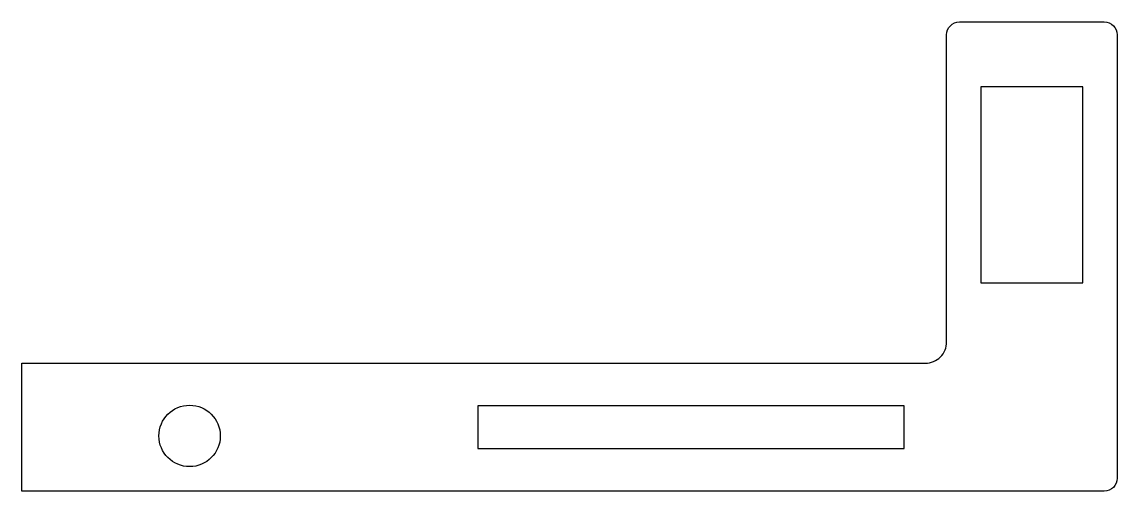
# Model space of a CAD drawing. Header units: centimetres. Extents: x -10.6 to 2.2, y 1.5 to 7.
import ezdxf

# ---------------------------------------------------------------- set-up
doc = ezdxf.new("R2010")
doc.units = ezdxf.units.CM
doc.layers.get('0').update_dxf_attribs({"linetype": 'CONTINUOUS'})

msp = doc.modelspace()

# ---------------------------------------------------------------- linework, layer by layer
msp.add_lwpolyline([(-10.628, 3.013), (-0.028, 3.013, 0.414214), (0.222, 3.263), (0.222, 6.863, -0.414214), (0.372, 7.013), (2.072, 7.013, -0.414214), (2.222, 6.863), (2.222, 1.663, -0.414214), (2.072, 1.513), (-10.628, 1.513)], format="xyb", close=True)
for points in [[(0.622, 6.254), (0.622, 3.954), (1.822, 3.954), (1.822, 6.254)], [(-0.278, 2.513), (-5.278, 2.513), (-5.278, 2.013), (-0.278, 2.013)]]:
    msp.add_lwpolyline(points, close=True)
msp.add_circle((-8.66, 2.16), 0.36)

doc.saveas('drawing.dxf')
